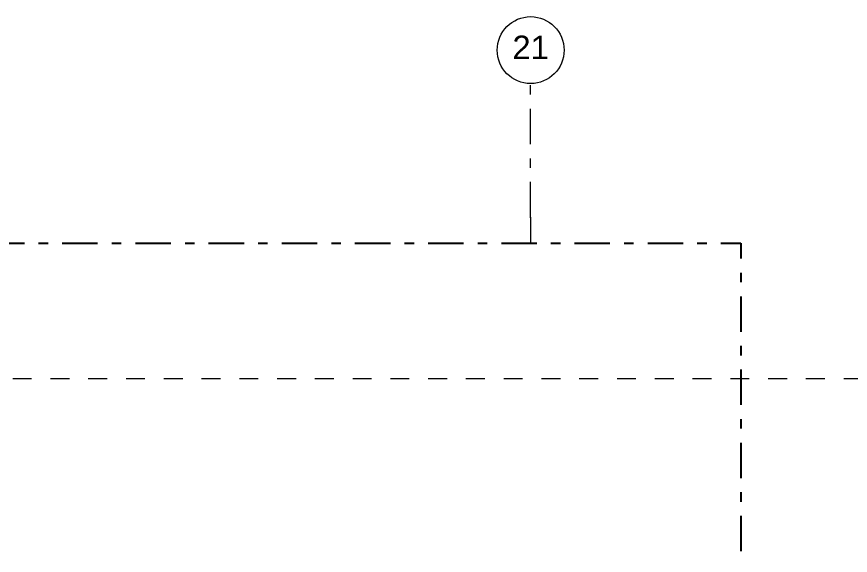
# Model space of a CAD drawing. Header units: millimetres. Extents: x -48147 to 1414029, y -496296 to 18123.
# Drawn here: x 1360906 to 1367135, y -472958 to -468932 of the extents above; entities that cross this region are included whole.
import ezdxf
from ezdxf.enums import TextEntityAlignment as Align

# ---------------------------------------------------------------- set-up
doc = ezdxf.new("R2010")
doc.units = ezdxf.units.MM
doc.header["$MEASUREMENT"] = 0
for name, pattern in [('Dashed', [2822.222233, 1411.111116, -1411.111116]), ('Double Dashed', [546.805537, 264.583325, -105.833328, 70.555556, -105.833328]), ('Wipeout_Contour', [1000, 0, -1000])]:
    doc.linetypes.add(name, pattern=pattern)
doc.layers.add('0_Pen_No__105', color=7, linetype='Continuous', lineweight=15, true_color=0xa6a6a6)
doc.layers.add('New_A-15-MG_Structural_Grid_Phase_2_Pen_No__222', color=7, linetype='Continuous', lineweight=13, true_color=0x65af33)
doc.layers.add('A-95-P_Drawing', color=7, linetype='Continuous')
doc.layers.add('New_A-15-MG_Structural_Grid_Phase_2', color=7, linetype='Continuous')
doc.layers.add('A-95-P_Drawing_Pen_No__194', color=7, linetype='Continuous', lineweight=25)
doc.layers.add('A-95-P_Text_1_50_GA_Pen_No__1', color=7, linetype='Continuous', lineweight=13)
doc.styles.add('GENERATED_STYLE_2', font='')
doc.styles.get('GENERATED_STYLE_2').set_extended_font_data('Swis721 BT')

# ---------------------------------------------------------------- blocks, each defined once
blk = doc.blocks.new('Standard grid marker[1]_2', base_point=(1364746.6, -469432.1))
at = {"layer": 'New_A-15-MG_Structural_Grid_Phase_2_Pen_No__222', "linetype": 'Double Dashed'}
for q in [(1364746.6, -469432.1), (1364746.6, -493836.7)]:
    blk.add_line((1364746.6, -470432.1), q, dxfattribs=at)
at = {"layer": 'New_A-15-MG_Structural_Grid_Phase_2_Pen_No__222', "linetype": 'Continuous'}
blk.add_circle((1364746.6, -469182.1), 250, dxfattribs=at)
at = {"layer": 'New_A-15-MG_Structural_Grid_Phase_2_Pen_No__222', "linetype": 'Double Dashed'}
blk.add_point((1364746.6, -470432.1), dxfattribs=at)
blk.add_point((1364746.6, -470432.1), dxfattribs=at)
at = {"layer": 'New_A-15-MG_Structural_Grid_Phase_2_Pen_No__222', "style": 'GENERATED_STYLE_2'}
for tag, p in [('AC_MarkerText_1_0', (1364746.6, -469161.5)), ('AC_MarkerText_1_1', (1364746.6, -495066.1))]:
    blk.add_attdef(tag, text='', height=175, rotation=360, dxfattribs=at).set_placement(p, align=Align.MIDDLE_CENTER)
blk = doc.blocks.new('S-24 Building Section_STORY_MARKER', base_point=(1372879, -490836.7))
at = {"layer": '0_Pen_No__105', "linetype": 'Dashed', "ltscale": 0.1}
blk.add_line((1358054.7, -471636.7), (1410366.7, -471636.7), dxfattribs=at)

msp = doc.modelspace()

# ---------------------------------------------------------------- block references
at = {"layer": 'New_A-15-MG_Structural_Grid_Phase_2', "color": 8, "linetype": 'Continuous', "lineweight": 15}
ref = msp.add_blockref('Standard grid marker[1]_2', (1364746.6, -469432.1), dxfattribs=at)
ref.add_attrib('AC_MarkerText_1', '21', dxfattribs={"layer": 'New_A-15-MG_Structural_Grid_Phase_2_Pen_No__222', "color": 85, "true_color": 0x65af33, "height": 175, "rotation": 360, "style": 'GENERATED_STYLE_2'}).set_placement((1364746.6, -469161.5), align=Align.MIDDLE_CENTER)

# ---------------------------------------------------------------- texts
at = {"layer": 'A-95-P_Text_1_50_GA_Pen_No__1', "linetype": 'Continuous', "insert": (1361513.7, -470635.9), "char_height": 150, "width": 2720.727, "attachment_point": 2, "line_spacing_factor": 0.422939, "style": 'GENERATED_STYLE_2'}
msp.add_mtext('\\A1;{\\fSwis721 BT|b0|i0|c0|p34;For external wall detail see: EC-MA-00-ZZ-DR-A-25155}', dxfattribs=at)

# ---------------------------------------------------------------- next in the draw order: wipeouts: each hides what was drawn before it
at = {"color": 254, "linetype": 'Wipeout_Contour', "lineweight": 0, "ltscale": 5783602.490551522}
msp.add_wipeout([(1360153.4, -470625), (1366317.1, -470625), (1366317.1, -492924.3), (1360153.4, -492924.3)], dxfattribs=at).dxf.layer = 'A-95-P_Drawing'

# ---------------------------------------------------------------- next in the draw order: linework, layer by layer
at = {"layer": 'A-95-P_Drawing_Pen_No__194', "linetype": 'Double Dashed', "flags": 128}
msp.add_lwpolyline([(1360153.4, -470625), (1366317.1, -470625), (1366317.1, -492924.3), (1360153.4, -492924.3)], close=True, dxfattribs=at)

# ---------------------------------------------------------------- next in the draw order: block references
at = {"linetype": 'Continuous', "lineweight": 0}
msp.add_blockref('S-24 Building Section_STORY_MARKER', (1372879, -490836.7), dxfattribs=at)

doc.saveas('drawing.dxf')
